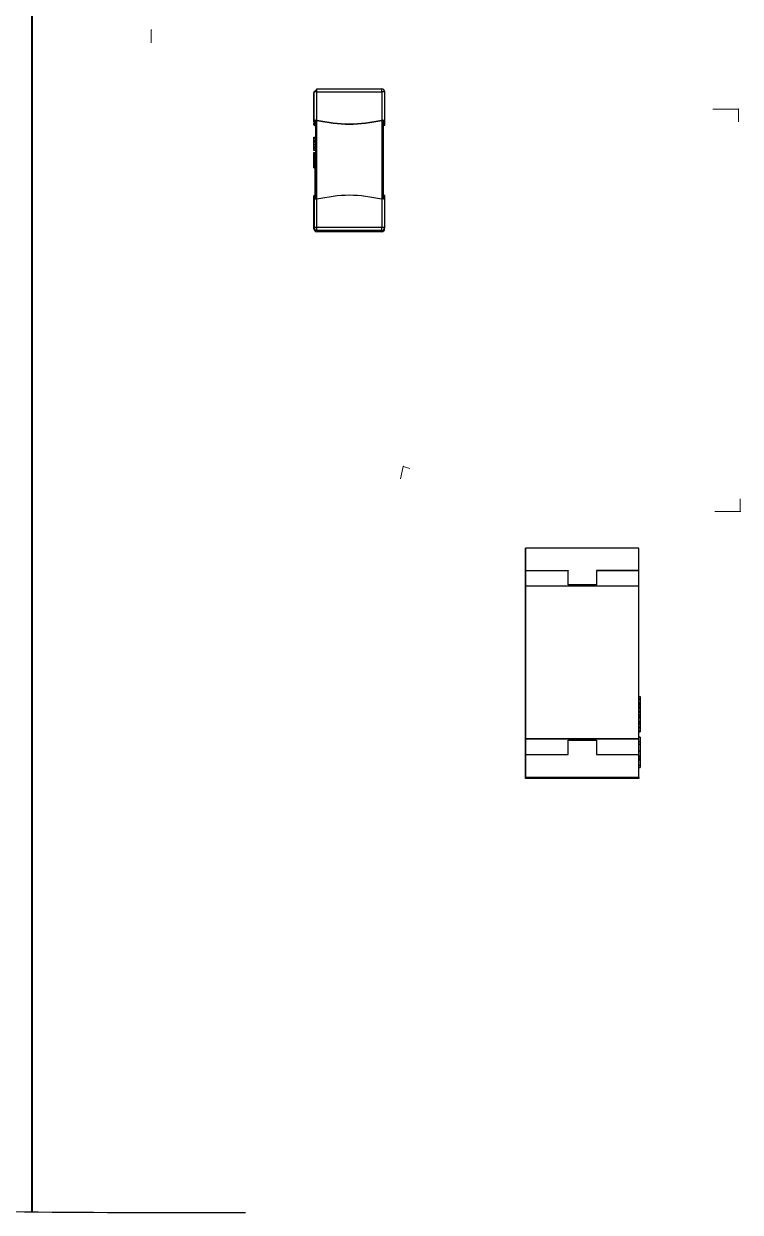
# Model space of a CAD drawing. Header units: millimetres. Extents: x 15 to 1184, y 5 to 836.
# Drawn here: x 843.37 to 848.43, y 618.19 to 626.59 of the extents above; entities that cross this region are included whole.
import ezdxf

# ---------------------------------------------------------------- set-up
doc = ezdxf.new("R2010")
doc.units = ezdxf.units.MM
doc.header["$PDSIZE"] = -1
doc.layers.get('0').update_dxf_attribs({"lineweight": 18})

msp = doc.modelspace()

# ---------------------------------------------------------------- linework, layer by layer
at = {"color": 7, "linetype": 'Continuous', "lineweight": 25}
for p, q in [((843.425, 632.5607), (843.4255, 618.1935)), ((843.4282, 618.1935), (843.4277, 632.5938)), ((843.4246, 620.7529), (843.4242, 631.5506)), ((845.439, 626.1327), (845.899, 626.1327)), ((845.419, 626.1128), (845.4182, 626.1033)), ((845.4182, 626.1033), (845.4183, 626.1049)), ((845.4182, 625.9001), (845.4182, 626.1033)), ((845.4191, 626.1144), (845.4183, 626.1049)), ((845.419, 626.1128), (845.4191, 626.1144)), ((845.419, 625.9096), (845.419, 626.1128)), ((845.439, 625.91), (845.439, 626.1132)), ((845.439, 626.1132), (845.899, 626.1132)), ((845.899, 626.1132), (845.899, 625.91)), ((845.919, 625.9096), (845.919, 626.1128)), ((845.4186, 625.8778), (845.4286, 625.8778)), ((845.4282, 625.8687), (845.4282, 625.8778)), ((845.439, 625.91), (845.429, 625.9124)), ((845.4319, 625.9114), (845.429, 625.9122)), ((845.429, 625.9096), (845.429, 625.3561)), ((845.4319, 625.9114), (845.439, 625.9098)), ((845.439, 625.3563), (845.439, 625.9098)), ((845.899, 625.9098), (845.899, 625.3563)), ((845.909, 625.9122), (845.9061, 625.9114)), ((845.909, 625.9096), (845.909, 625.3561)), ((845.909, 625.8778), (845.9186, 625.8778)), ((845.4184, 625.7909), (845.4284, 625.7909)), ((845.4183, 625.7591), (845.4283, 625.7591)), ((845.4183, 625.7252), (845.4183, 625.7166)), ((845.4184, 625.7844), (845.4284, 625.7844)), ((845.4184, 625.7646), (845.4184, 625.7679)), ((845.4184, 625.7679), (845.4284, 625.7679)), ((845.4184, 625.7676), (845.4184, 625.7599)), ((845.4184, 625.7584), (845.4184, 625.7646)), ((845.4184, 625.7646), (845.4284, 625.7646)), ((845.4184, 625.7584), (845.4284, 625.7584)), ((845.4184, 625.7293), (845.4184, 625.7485)), ((845.4184, 625.7447), (845.4184, 625.7247)), ((845.4184, 625.7446), (845.4184, 625.7447)), ((845.4184, 625.7411), (845.4284, 625.7411)), ((845.4184, 625.7247), (845.4184, 625.7293)), ((845.4184, 625.7242), (845.4184, 625.7251)), ((845.4184, 625.7177), (845.4184, 625.7242)), ((845.4284, 625.7213), (845.4184, 625.7213)), ((845.4184, 625.7202), (845.4184, 625.719)), ((845.4184, 625.7133), (845.4284, 625.7133)), ((845.4284, 625.7679), (845.4284, 625.7646)), ((845.4284, 625.7646), (845.4284, 625.7584)), ((845.4284, 625.7485), (845.4284, 625.7293)), ((845.4284, 625.7447), (845.4284, 625.7446)), ((845.4284, 625.7293), (845.4284, 625.7247)), ((845.4284, 625.7251), (845.4284, 625.7242)), ((845.4284, 625.7242), (845.4284, 625.7177)), ((845.4183, 625.6412), (845.4183, 625.6396)), ((845.4183, 625.6412), (845.4183, 625.6412)), ((845.4183, 625.6398), (845.4183, 625.6412)), ((845.4183, 625.6372), (845.4183, 625.6398)), ((845.4183, 625.6362), (845.4183, 625.6372)), ((845.4183, 625.6345), (845.4184, 625.6282)), ((845.4284, 625.6986), (845.4184, 625.6986)), ((845.4184, 625.68), (845.4184, 625.6826)), ((845.4184, 625.6826), (845.4284, 625.6826)), ((845.4184, 625.6826), (845.4184, 625.6822)), ((845.4184, 625.6822), (845.4184, 625.6714)), ((845.4184, 625.6819), (845.4183, 625.6815)), ((845.4183, 625.6815), (845.4183, 625.6706)), ((845.4184, 625.68), (845.4284, 625.68)), ((845.4184, 625.6796), (845.4184, 625.68)), ((845.4284, 625.6796), (845.4184, 625.6796)), ((845.4184, 625.6715), (845.4184, 625.6796)), ((845.4184, 625.6791), (845.4184, 625.6792)), ((845.4184, 625.6789), (845.4184, 625.6791)), ((845.4184, 625.6706), (845.4184, 625.6789)), ((845.4184, 625.6718), (845.4184, 625.6718)), ((845.4184, 625.6714), (845.4184, 625.6715)), ((845.4184, 625.6715), (845.4284, 625.6715)), ((845.4184, 625.6714), (845.4284, 625.6714)), ((845.4184, 625.6714), (845.4284, 625.6714)), ((845.4184, 625.6714), (845.4184, 625.6714)), ((845.4184, 625.6714), (845.4184, 625.6714)), ((845.4184, 625.6708), (845.4184, 625.668)), ((845.4184, 625.6708), (845.4284, 625.6708)), ((845.4183, 625.6706), (845.4184, 625.6706)), ((845.4184, 625.6706), (845.4184, 625.6706)), ((845.4183, 625.6706), (845.4184, 625.6706)), ((845.4184, 625.6682), (845.4183, 625.6669)), ((845.4184, 625.6681), (845.4184, 625.666)), ((845.4184, 625.6659), (845.4184, 625.6681)), ((845.4184, 625.668), (845.4184, 625.661)), ((845.4184, 625.668), (845.4284, 625.668)), ((845.4184, 625.667), (845.4184, 625.6669)), ((845.4184, 625.662), (845.4184, 625.667)), ((845.4184, 625.6669), (845.4184, 625.6622)), ((845.4183, 625.6669), (845.4183, 625.6635)), ((845.4184, 625.666), (845.4184, 625.6605)), ((845.4184, 625.6607), (845.4184, 625.6659)), ((845.4184, 625.665), (845.4184, 625.6625)), ((845.4183, 625.6629), (845.4184, 625.6648)), ((845.4184, 625.6592), (845.4184, 625.6635)), ((845.4183, 625.6635), (845.4184, 625.6591)), ((845.4184, 625.6601), (845.4183, 625.6629)), ((845.4184, 625.6625), (845.4184, 625.6591)), ((845.4184, 625.661), (845.4184, 625.6554)), ((845.4184, 625.6554), (845.4184, 625.6607)), ((845.4184, 625.6558), (845.4184, 625.6606)), ((845.4184, 625.6606), (845.4284, 625.6606)), ((845.4184, 625.6605), (845.4184, 625.6557)), ((845.4184, 625.6591), (845.4184, 625.6601)), ((845.4184, 625.6591), (845.4184, 625.6591)), ((845.4183, 625.659), (845.4183, 625.6564)), ((845.4184, 625.659), (845.4183, 625.659)), ((845.4183, 625.6564), (845.4184, 625.6566)), ((845.4183, 625.6564), (845.4184, 625.6564)), ((845.4184, 625.6557), (845.4184, 625.6558)), ((845.4184, 625.6558), (845.4284, 625.6558)), ((845.4184, 625.6557), (845.4284, 625.6557)), ((845.4184, 625.6554), (845.4184, 625.6554)), ((845.4284, 625.6554), (845.4184, 625.6554)), ((845.4184, 625.6554), (845.4284, 625.6554)), ((845.4184, 625.6532), (845.4184, 625.6524)), ((845.4184, 625.6516), (845.4184, 625.6532)), ((845.4184, 625.6532), (845.4284, 625.6532)), ((845.4184, 625.6488), (845.4184, 625.6531)), ((845.4184, 625.6531), (845.4183, 625.653)), ((845.4183, 625.653), (845.4183, 625.649)), ((845.4184, 625.6524), (845.4184, 625.6493)), ((845.4184, 625.6413), (845.4184, 625.6517)), ((845.4184, 625.6517), (845.4284, 625.6517)), ((845.4184, 625.6517), (845.4184, 625.6513)), ((845.4184, 625.6476), (845.4184, 625.6516)), ((845.4184, 625.6513), (845.4184, 625.6404)), ((845.4184, 625.6475), (845.4184, 625.65)), ((845.4184, 625.6498), (845.4184, 625.6478)), ((845.4184, 625.6493), (845.4184, 625.6466)), ((845.4184, 625.6491), (845.4184, 625.6412)), ((845.4184, 625.6489), (845.4184, 625.6491)), ((845.4183, 625.649), (845.4183, 625.6448)), ((845.4184, 625.6416), (845.4184, 625.6489)), ((845.4184, 625.6489), (845.4184, 625.6416)), ((845.4184, 625.6487), (845.4184, 625.6489)), ((845.4184, 625.6404), (845.4184, 625.6487)), ((845.4184, 625.6478), (845.4184, 625.6441)), ((845.4184, 625.6442), (845.4184, 625.6476)), ((845.4184, 625.6442), (845.4184, 625.6475)), ((845.4184, 625.6466), (845.4284, 625.6466)), ((845.4183, 625.6448), (845.4184, 625.6433)), ((845.4184, 625.6441), (845.4184, 625.6442)), ((845.4184, 625.6433), (845.4184, 625.6442)), ((845.4184, 625.6422), (845.4183, 625.6362)), ((845.4184, 625.6416), (845.4184, 625.6416)), ((845.4184, 625.6413), (845.4284, 625.6413)), ((845.4184, 625.6412), (845.4184, 625.6413)), ((845.4184, 625.6412), (845.4284, 625.6412)), ((845.4184, 625.6404), (845.4184, 625.6404)), ((845.4184, 625.6404), (845.4284, 625.6404)), ((845.4184, 625.6404), (845.4284, 625.6404)), ((845.4184, 625.6393), (845.4184, 625.6404)), ((845.4184, 625.6353), (845.4184, 625.6393)), ((845.4184, 625.6393), (845.4284, 625.6393)), ((845.4184, 625.637), (845.4184, 625.6365)), ((845.4184, 625.6312), (845.4184, 625.637)), ((845.4184, 625.637), (845.4284, 625.637)), ((845.4184, 625.6365), (845.4184, 625.6309)), ((845.4184, 625.6349), (845.4184, 625.6353)), ((845.4184, 625.6349), (845.4184, 625.6346)), ((845.4284, 625.6349), (845.4184, 625.6349)), ((845.4184, 625.6309), (845.4184, 625.6346)), ((845.4184, 625.6343), (845.4184, 625.6312)), ((845.4184, 625.634), (845.4184, 625.6343)), ((845.4184, 625.631), (845.4184, 625.634)), ((845.4184, 625.6234), (845.4184, 625.6312)), ((845.4184, 625.6312), (845.4184, 625.6253)), ((845.4184, 625.6312), (845.4284, 625.6312)), ((845.4184, 625.625), (845.4184, 625.631)), ((845.4184, 625.6282), (845.4184, 625.6309)), ((845.4184, 625.6309), (845.4184, 625.6309)), ((845.4184, 625.6282), (845.4184, 625.6282)), ((845.4184, 625.6188), (845.4184, 625.6256)), ((845.4184, 625.6256), (845.4184, 625.6256)), ((845.4184, 625.6256), (845.4183, 625.6252)), ((845.4184, 625.6253), (845.4184, 625.623)), ((845.4183, 625.6252), (845.4183, 625.6142)), ((845.4184, 625.623), (845.4184, 625.625)), ((845.4184, 625.6234), (845.4284, 625.6234)), ((845.4184, 625.6229), (845.4184, 625.6188)), ((845.4184, 625.6228), (845.4184, 625.6229)), ((845.4184, 625.6188), (845.4184, 625.6228)), ((845.4184, 625.6227), (845.4184, 625.6188)), ((845.4184, 625.6226), (845.4184, 625.6227)), ((845.4184, 625.6143), (845.4184, 625.6226)), ((845.4184, 625.6202), (845.4284, 625.6202)), ((845.4283, 625.6412), (845.4283, 625.6398)), ((845.4283, 625.6398), (845.4283, 625.6372)), ((845.4283, 625.6372), (845.4284, 625.6362)), ((845.4284, 625.6826), (845.4284, 625.68)), ((845.4284, 625.6819), (845.4284, 625.6714)), ((845.4284, 625.68), (845.4284, 625.6796)), ((845.4284, 625.6796), (845.4284, 625.6715)), ((845.4284, 625.6792), (845.4284, 625.6791)), ((845.4284, 625.6791), (845.4284, 625.6718)), ((845.4284, 625.6791), (845.4284, 625.6789)), ((845.4284, 625.6789), (845.4284, 625.6706)), ((845.4284, 625.6718), (845.4284, 625.6718)), ((845.4284, 625.6715), (845.4284, 625.6714)), ((845.4284, 625.6714), (845.4284, 625.6714)), ((845.4284, 625.6706), (845.4284, 625.6706)), ((845.4284, 625.6681), (845.4284, 625.6659)), ((845.4284, 625.667), (845.4284, 625.662)), ((845.4284, 625.6659), (845.4284, 625.6607)), ((845.4284, 625.6629), (845.4284, 625.6648)), ((845.4284, 625.6635), (845.4284, 625.6592)), ((845.4284, 625.6601), (845.4284, 625.6629)), ((845.4284, 625.6607), (845.4284, 625.6554)), ((845.4284, 625.6606), (845.4284, 625.6558)), ((845.4284, 625.6566), (845.4284, 625.6564)), ((845.4284, 625.6558), (845.4284, 625.6557)), ((845.4284, 625.6554), (845.4284, 625.6554)), ((845.4284, 625.6532), (845.4284, 625.6516)), ((845.4284, 625.6531), (845.4284, 625.6488)), ((845.4284, 625.6517), (845.4284, 625.6413)), ((845.4284, 625.6516), (845.4284, 625.6476)), ((845.4284, 625.65), (845.4284, 625.6475)), ((845.4284, 625.6491), (845.4284, 625.6489)), ((845.4284, 625.6489), (845.4284, 625.6416)), ((845.4284, 625.6489), (845.4284, 625.6487)), ((845.4284, 625.6487), (845.4284, 625.6404)), ((845.4284, 625.6476), (845.4284, 625.6442)), ((845.4284, 625.6475), (845.4284, 625.6442)), ((845.4284, 625.6442), (845.4284, 625.6433)), ((845.4284, 625.6442), (845.4284, 625.6441)), ((845.4284, 625.6422), (845.4284, 625.6393)), ((845.4284, 625.6416), (845.4284, 625.6416)), ((845.4284, 625.6413), (845.4284, 625.6412)), ((845.4284, 625.6404), (845.4284, 625.6404)), ((845.4284, 625.6393), (845.4284, 625.6353)), ((845.4284, 625.637), (845.4284, 625.6312)), ((845.4284, 625.6353), (845.4284, 625.6349)), ((845.4284, 625.6349), (845.4284, 625.6346)), ((845.4284, 625.6346), (845.4284, 625.6309)), ((845.4284, 625.6312), (845.4284, 625.6234)), ((845.4284, 625.625), (845.4284, 625.631)), ((845.4284, 625.6309), (845.4284, 625.6282)), ((845.4284, 625.6256), (845.4284, 625.6151)), ((845.4284, 625.623), (845.4284, 625.625)), ((845.4284, 625.6229), (845.4284, 625.6228)), ((845.4284, 625.6228), (845.4284, 625.6155)), ((845.4284, 625.6227), (845.4284, 625.6226)), ((845.4284, 625.6226), (845.4284, 625.6143)), ((845.4184, 625.6115), (845.4184, 625.6188)), ((845.4184, 625.6188), (845.4284, 625.6188)), ((845.4184, 625.6188), (845.4184, 625.6159)), ((845.4184, 625.6159), (845.4184, 625.6141)), ((845.4184, 625.6151), (845.4184, 625.6159)), ((845.4184, 625.6159), (845.4184, 625.6151)), ((845.4184, 625.6155), (845.4184, 625.6159)), ((845.4184, 625.6159), (845.4184, 625.6155)), ((845.4184, 625.6155), (845.4184, 625.6155)), ((845.4184, 625.6151), (845.4184, 625.6151)), ((845.4183, 625.6142), (845.4184, 625.6143)), ((845.4184, 625.6141), (845.4184, 625.6056)), ((845.4184, 625.6105), (845.4184, 625.6133)), ((845.4184, 625.6133), (845.4184, 625.6065)), ((845.4184, 625.6087), (845.4184, 625.6115)), ((845.4284, 625.6115), (845.4184, 625.6115)), ((845.4184, 625.6108), (845.4183, 625.6104)), ((845.4184, 625.6102), (845.4184, 625.6105)), ((845.4183, 625.6104), (845.4183, 625.6048)), ((845.4184, 625.6097), (845.4184, 625.6102)), ((845.4184, 625.6065), (845.4184, 625.6097)), ((845.4184, 625.6006), (845.4184, 625.6087)), ((845.4184, 625.6087), (845.4284, 625.6087)), ((845.4184, 625.6078), (845.4184, 625.6081)), ((845.4184, 625.6049), (845.4184, 625.6078)), ((845.4184, 625.6056), (845.4184, 625.6035)), ((845.4184, 625.6051), (845.4184, 625.5992)), ((845.4184, 625.5973), (845.4184, 625.605)), ((845.4184, 625.5989), (845.4184, 625.6049)), ((845.4184, 625.6035), (845.4184, 625.6006)), ((845.4184, 625.6006), (845.4284, 625.6006)), ((845.4184, 625.5992), (845.4184, 625.5968)), ((845.4184, 625.5968), (845.4184, 625.5989)), ((845.4184, 625.5973), (845.4284, 625.5973)), ((845.4184, 625.5941), (845.4284, 625.5941)), ((845.4184, 625.5854), (845.4183, 625.5927)), ((845.4183, 625.5927), (845.4284, 625.5927)), ((845.4183, 625.5927), (845.4183, 625.5898)), ((845.4183, 625.5898), (845.4184, 625.588)), ((845.4184, 625.588), (845.4184, 625.5795)), ((845.4184, 625.5843), (845.4184, 625.5872)), ((845.4184, 625.5872), (845.4184, 625.5804)), ((845.4184, 625.5826), (845.4184, 625.5854)), ((845.4284, 625.5854), (845.4184, 625.5854)), ((845.4184, 625.584), (845.4184, 625.5843)), ((845.4184, 625.5836), (845.4184, 625.584)), ((845.4184, 625.5804), (845.4184, 625.5836)), ((845.4184, 625.5744), (845.4184, 625.5826)), ((845.4184, 625.5826), (845.4284, 625.5826)), ((845.4184, 625.5795), (845.4184, 625.5773)), ((845.4184, 625.5773), (845.4184, 625.5744)), ((845.4184, 625.5744), (845.4284, 625.5744)), ((845.4282, 625.3784), (845.4282, 625.5705)), ((845.4284, 625.6188), (845.4284, 625.6115)), ((845.4284, 625.6155), (845.4284, 625.6155)), ((845.4284, 625.6151), (845.4284, 625.6151)), ((845.4284, 625.6143), (845.4284, 625.6142)), ((845.4284, 625.6115), (845.4284, 625.6087)), ((845.4284, 625.6108), (845.4284, 625.605)), ((845.4284, 625.6087), (845.4284, 625.6006)), ((845.4284, 625.605), (845.4284, 625.5973)), ((845.4284, 625.5989), (845.4284, 625.6049)), ((845.4284, 625.5968), (845.4284, 625.5989)), ((845.4284, 625.5927), (845.4284, 625.5854)), ((845.4284, 625.5854), (845.4284, 625.5826)), ((845.4284, 625.5826), (845.4284, 625.5744)), ((845.4287, 625.3784), (845.4187, 625.3784)), ((845.9187, 625.3784), (845.909, 625.3784)), ((845.4182, 625.1435), (845.4182, 625.3466)), ((845.419, 625.3561), (845.419, 625.153)), ((845.429, 625.354), (845.439, 625.3565)), ((845.4391, 625.1534), (845.439, 625.3565)), ((845.899, 625.3565), (845.8991, 625.1534)), ((845.919, 625.153), (845.919, 625.3561)), ((845.419, 625.153), (845.4182, 625.1435)), ((845.439, 625.133), (845.4382, 625.1235)), ((845.8982, 625.1235), (845.4382, 625.1235)), ((845.899, 625.133), (845.439, 625.133)), ((845.8991, 625.1534), (845.4391, 625.1534)), ((845.8982, 625.1235), (845.899, 625.133)), ((845.9182, 625.1418), (845.919, 625.1513)), ((846.9143, 622.8775), (846.9151, 622.8868)), ((846.9143, 622.6176), (846.9143, 622.8775)), ((846.9151, 622.8868), (846.9151, 622.7268)), ((847.7151, 622.8868), (846.9151, 622.8868)), ((847.7151, 622.7268), (847.7151, 622.8868)), ((846.9151, 622.7268), (846.9151, 622.7266)), ((846.9151, 622.7268), (847.2151, 622.7268)), ((846.9151, 622.7266), (846.9151, 622.6167)), ((847.2151, 622.7266), (846.9151, 622.7266)), ((847.2151, 622.6269), (847.2151, 622.7268)), ((847.2151, 622.7268), (847.2151, 622.7266)), ((847.2151, 622.6267), (847.2151, 622.7266)), ((847.7151, 622.7268), (847.4151, 622.7268)), ((847.4151, 622.7268), (847.4151, 622.6269)), ((847.7151, 622.7266), (847.4151, 622.7266)), ((847.7151, 622.7266), (847.7151, 622.7268)), ((847.7151, 622.6169), (847.7151, 622.7266)), ((846.9144, 621.518), (846.9143, 622.6178)), ((846.9143, 622.6178), (846.9143, 622.6176)), ((846.9151, 622.6167), (846.9151, 622.6169)), ((846.9151, 622.6169), (846.9151, 621.5371)), ((847.7151, 622.6169), (846.9151, 622.6169)), ((847.4151, 622.6269), (847.2151, 622.6269)), ((847.2151, 622.6269), (847.2151, 622.6267)), ((847.4151, 622.6267), (847.2151, 622.6267)), ((847.4151, 622.6269), (847.4151, 622.6267)), ((847.7151, 621.5371), (847.7151, 622.6169)), ((847.7151, 621.8369), (847.7248, 621.8369)), ((847.7249, 621.8198), (847.7151, 621.8198)), ((847.7151, 621.8132), (847.7249, 621.8132)), ((847.7151, 621.7942), (847.7248, 621.7942)), ((847.7248, 621.792), (847.7151, 621.792)), ((847.7151, 621.7852), (847.7249, 621.7852)), ((847.7151, 621.779), (847.7249, 621.779)), ((847.725, 621.7619), (847.7151, 621.7619)), ((847.7151, 621.7554), (847.725, 621.7554)), ((847.7248, 621.8369), (847.7249, 621.8198)), ((847.7249, 621.8132), (847.7248, 621.7942)), ((847.7249, 621.8198), (847.7249, 621.8132)), ((847.7249, 621.7852), (847.7249, 621.779)), ((847.7249, 621.779), (847.725, 621.7619)), ((847.725, 621.7554), (847.7249, 621.7363)), ((847.725, 621.7619), (847.725, 621.7554)), ((847.7248, 621.6958), (847.7148, 621.6958)), ((847.7151, 621.7363), (847.7249, 621.7363)), ((847.725, 621.7342), (847.7151, 621.7342)), ((847.7151, 621.7274), (847.725, 621.7274)), ((847.7151, 621.7096), (847.725, 621.7096)), ((847.7151, 621.696), (847.725, 621.696)), ((847.7151, 621.695), (847.7249, 621.695)), ((847.7151, 621.6868), (847.7248, 621.6868)), ((847.7249, 621.6862), (847.7151, 621.6862)), ((847.7151, 621.686), (847.725, 621.686)), ((847.7248, 621.6968), (847.7248, 621.696)), ((847.7248, 621.6958), (847.7248, 621.6952)), ((847.7248, 621.6952), (847.7248, 621.6868)), ((847.7248, 621.6868), (847.7248, 621.6862)), ((847.7248, 621.6839), (847.7248, 621.6805)), ((847.7249, 621.7363), (847.7249, 621.7342)), ((847.725, 621.696), (847.7249, 621.695)), ((847.7249, 621.6862), (847.7249, 621.686)), ((847.725, 621.7096), (847.725, 621.696)), ((847.725, 621.686), (847.725, 621.6615)), ((847.715, 621.652), (847.725, 621.652)), ((847.715, 621.6408), (847.725, 621.6408)), ((847.715, 621.6233), (847.725, 621.6233)), ((847.715, 621.616), (847.725, 621.616)), ((847.7151, 621.6615), (847.725, 621.6615)), ((847.7151, 621.6606), (847.7249, 621.6606)), ((847.7151, 621.658), (847.7248, 621.658)), ((847.7151, 621.6541), (847.7248, 621.6541)), ((847.7151, 621.6541), (847.7248, 621.6541)), ((847.7248, 621.6537), (847.7151, 621.6537)), ((847.7151, 621.6535), (847.7248, 621.6535)), ((847.7249, 621.6137), (847.7151, 621.6137)), ((847.7151, 621.5957), (847.725, 621.5957)), ((847.7151, 621.5896), (847.725, 621.5896)), ((847.7151, 621.5886), (847.7249, 621.5886)), ((847.7151, 621.588), (847.7249, 621.588)), ((847.7151, 621.587), (847.7248, 621.587)), ((847.7248, 621.6537), (847.7248, 621.6535)), ((847.7248, 621.6398), (847.7248, 621.6371)), ((847.7248, 621.6396), (847.7248, 621.6395)), ((847.7248, 621.6371), (847.7248, 621.6306)), ((847.7248, 621.6306), (847.7248, 621.6261)), ((847.7248, 621.6261), (847.7248, 621.6245)), ((847.7249, 621.588), (847.7248, 621.587)), ((847.725, 621.6615), (847.7249, 621.6606)), ((847.7249, 621.6137), (847.7249, 621.5957)), ((847.725, 621.5896), (847.7249, 621.5886)), ((847.7249, 621.5886), (847.7249, 621.588)), ((847.725, 621.652), (847.725, 621.6408)), ((847.725, 621.5957), (847.725, 621.5896)), ((846.9144, 621.5178), (846.9144, 621.518)), ((846.9144, 621.2579), (846.9144, 621.5178)), ((846.9151, 621.5371), (846.9151, 621.5369)), ((846.9151, 621.5371), (847.7151, 621.5371)), ((846.9151, 621.5369), (846.9151, 621.4269)), ((847.7151, 621.5369), (846.9151, 621.5369)), ((847.2151, 621.4271), (847.2151, 621.5271)), ((847.2151, 621.5271), (847.4151, 621.5271)), ((847.2151, 621.5271), (847.2151, 621.5269)), ((847.2151, 621.4271), (847.2151, 621.5269)), ((847.4151, 621.5271), (847.4151, 621.4271)), ((847.7249, 621.5491), (847.7151, 621.5491)), ((847.7151, 621.5369), (847.7151, 621.5371)), ((847.7151, 621.4271), (847.7151, 621.5369)), ((847.725, 621.5167), (847.7151, 621.5167)), ((846.9151, 621.4269), (846.9151, 621.4271)), ((846.9151, 621.4271), (846.9151, 621.2672)), ((846.9151, 621.4271), (847.2151, 621.4271)), ((847.4151, 621.4271), (847.7151, 621.4271)), ((847.7151, 621.499), (847.725, 621.499)), ((847.7151, 621.4535), (847.725, 621.4535)), ((847.7151, 621.2672), (847.7151, 621.4271)), ((847.7151, 621.4127), (847.725, 621.4127)), ((847.7151, 621.3976), (847.725, 621.3976)), ((847.7151, 621.3898), (847.725, 621.3898)), ((847.7151, 621.3507), (847.725, 621.3507)), ((847.7151, 621.3341), (847.7249, 621.3341)), ((847.7151, 621.3341), (847.7249, 621.3341)), ((846.9151, 621.2672), (846.9144, 621.2579)), ((847.7144, 621.2579), (846.9144, 621.2579)), ((846.9151, 621.2672), (847.7151, 621.2672)), ((847.7151, 621.2672), (847.7144, 621.2579)), ((843.4254, 620.7632), (843.4246, 620.7529)), ((843.4247, 618.1935), (843.4246, 620.7529)), ((843.4254, 620.7632), (843.4255, 618.1935))]:
    msp.add_line(p, q, dxfattribs=at)
at = {"color": 7, "linetype": 'Continuous'}
for p, q in [((844.2678, 626.5489), (844.2675, 626.5451)), ((844.2678, 626.5489), (844.2678, 626.4589)), ((848.4193, 625.9899), (848.2393, 625.9899)), ((848.4193, 625.9899), (848.4193, 625.8999)), ((846.0496, 623.4634), (846.0293, 623.3757)), ((846.0496, 623.4634), (846.0958, 623.4491)), ((848.4321, 623.1453), (848.4321, 623.2353)), ((848.4321, 623.1453), (848.2521, 623.1453))]:
    msp.add_line(p, q, dxfattribs=at)
at = {"color": 7, "linetype": 'Continuous', "lineweight": 25}
for points in [[(845.4182, 625.9001), (845.4183, 625.8896), (845.4184, 625.8824), (845.4185, 625.8785), (845.4186, 625.8781), (845.4187, 625.8809), (845.4188, 625.8872), (845.4189, 625.8967), (845.419, 625.9096)], [(845.4182, 625.3466), (845.4183, 625.3595), (845.4184, 625.369), (845.4185, 625.3753), (845.4186, 625.3782), (845.4187, 625.3777), (845.4188, 625.3738), (845.4189, 625.3666), (845.419, 625.3561)]]:
    msp.add_lwpolyline(points, dxfattribs=at)
for centre, radius, start, end in [((842.6971, 626.1181), 2.742, 359.89611, 0.30531), ((845.899, 626.1127), 0.02, 0.0081, 90.0081), ((843.1571, 626.1181), 2.742, 359.89611, 0.30531), ((845.4382, 626.1033), 0.02, 89.99589, 179.99589), ((845.434, 625.8692), 0.244, 88.82785, 93.5338), ((845.904, 625.8722), 0.241, 86.44084, 91.18953), ((844.5273, 625.9057), 0.9017, 358.23005, 0.24876), ((845.1848, 625.9035), 0.7342, 357.99968, 0.47913), ((844.9385, 625.3594), 0.4906, 359.60991, 2.21128), ((845.4285, 625.3594), 0.4906, 359.60991, 2.21128), ((845.4382, 625.1435), 0.02, 180.0081, 270.0081), ((845.4341, 624.9094), 0.244, 88.82785, 93.5338), ((845.439, 625.153), 0.02, 180.0084, 270.00572), ((842.2461, 625.1483), 3.1929, 359.72417, 0.09039), ((845.8982, 625.1435), 0.02, 269.99391, 355.326), ((842.7061, 625.1483), 3.1929, 359.72417, 0.09039), ((845.899, 625.153), 0.02, 269.99589, 359.99589), ((845.9041, 624.9124), 0.241, 86.44084, 91.18953), ((844.7157, 763.6929), 145.5054, 268.855397, 270.086586)]:
    msp.add_arc(centre, radius, start, end, dxfattribs=at)
for points, knots in [([(845.4247, 625.9133), (845.4233, 625.9128), (845.4204, 625.9119), (845.4191, 625.9105), (845.419, 625.9098), (845.419, 625.9096)], [0, 0, 0, 0, 0.003152057, 0.006309882, 0.007166623, 0.007166623, 0.007166623, 0.007166623]), ([(845.429, 625.9096), (845.4291, 625.9099), (845.4293, 625.9105), (845.4307, 625.9111), (845.4317, 625.9114), (845.4319, 625.9114)], [0, 0, 0, 0, 0.001595717, 0.003192055, 0.003619998, 0.003619998, 0.003619998, 0.003619998]), ([(845.9061, 625.9114), (845.9068, 625.9112), (845.9082, 625.9107), (845.9089, 625.9101), (845.909, 625.9097), (845.909, 625.9096)], [0, 0, 0, 0, 0.001575051, 0.003149064, 0.003624435, 0.003624435, 0.003624435, 0.003624435]), ([(845.919, 625.9096), (845.9188, 625.9102), (845.9183, 625.9114), (845.9156, 625.9126), (845.9137, 625.9132), (845.9133, 625.9133)], [0, 0, 0, 0, 0.003166464, 0.006334004, 0.007089316, 0.007089316, 0.007089316, 0.007089316]), ([(845.4184, 625.7844), (845.4184, 625.7863), (845.4184, 625.79), (845.4184, 625.7906), (845.4184, 625.7909)], [0, 0, 0, 0, 0.003222161, 0.006457322, 0.006457322, 0.006457322, 0.006457322]), ([(845.4284, 625.7909), (845.4284, 625.7906), (845.4284, 625.79), (845.4284, 625.7863), (845.4284, 625.7844)], [0, 0, 0, 0, 0.003235161, 0.006457322, 0.006457322, 0.006457322, 0.006457322]), ([(845.4184, 625.7845), (845.4184, 625.7827), (845.4183, 625.7793), (845.4183, 625.7749), (845.4183, 625.7727)], [0, 0, 0, 0, 0.0058505, 0.01170649, 0.01170649, 0.01170649, 0.01170649]), ([(845.4183, 625.7727), (845.4183, 625.7721), (845.4183, 625.7708), (845.4183, 625.7675), (845.4183, 625.7634), (845.4183, 625.7604), (845.4183, 625.7588)], [0, 0, 0, 0, 0.00362585, 0.00693274, 0.01025882, 0.01393698, 0.01393698, 0.01393698, 0.01393698]), ([(845.4184, 625.7594), (845.4184, 625.7601), (845.4184, 625.7616), (845.4184, 625.7634), (845.4184, 625.7645), (845.4184, 625.7649), (845.4183, 625.7649), (845.4183, 625.7648), (845.4183, 625.7643), (845.4183, 625.7637), (845.4183, 625.7629), (845.4183, 625.7614), (845.4183, 625.7601), (845.4183, 625.7591)], [0, 0, 0, 0, 0.00147285, 0.00276811, 0.00406483, 0.00554153, 0.00627994, 0.00694437, 0.00756769, 0.00818931, 0.00884896, 0.00958019, 0.01134579, 0.01134579, 0.01134579, 0.01134579]), ([(845.4183, 625.7588), (845.4183, 625.7568), (845.4183, 625.7538), (845.4183, 625.7504), (845.4183, 625.7484), (845.4183, 625.7468), (845.4183, 625.7452), (845.4183, 625.7449), (845.4184, 625.7446)], [0, 0, 0, 0, 0.00380942, 0.00548192, 0.00707915, 0.00867638, 0.01034888, 0.01415831, 0.01415831, 0.01415831, 0.01415831]), ([(845.4184, 625.7295), (845.4184, 625.7293), (845.4183, 625.7291), (845.4183, 625.7282), (845.4183, 625.7268), (845.4183, 625.7257), (845.4183, 625.7252)], [0, 0, 0, 0, 0.001130887, 0.002145101, 0.003157916, 0.004285034, 0.004285034, 0.004285034, 0.004285034]), ([(845.4183, 625.7166), (845.4183, 625.7142), (845.4183, 625.7092), (845.4184, 625.7055), (845.4184, 625.7036)], [0, 0, 0, 0, 0.00647783, 0.01302229, 0.01302229, 0.01302229, 0.01302229]), ([(845.4184, 625.7679), (845.4184, 625.771), (845.4184, 625.7772), (845.4184, 625.782), (845.4184, 625.7844)], [0, 0, 0, 0, 0.00821344, 0.01648201, 0.01648201, 0.01648201, 0.01648201]), ([(845.4184, 625.7817), (845.4184, 625.7815), (845.4184, 625.7812), (845.4184, 625.7796), (845.4184, 625.778), (845.4184, 625.776), (845.4184, 625.7726), (845.4184, 625.7696), (845.4184, 625.7676)], [0, 0, 0, 0, 0.00380942, 0.00548192, 0.00707915, 0.00867638, 0.01034888, 0.01415831, 0.01415831, 0.01415831, 0.01415831]), ([(845.4184, 625.7728), (845.4184, 625.7741), (845.4184, 625.7766), (845.4184, 625.7794), (845.4184, 625.7812), (845.4184, 625.7816), (845.4184, 625.7817)], [0, 0, 0, 0, 0.002350267, 0.004510016, 0.006650898, 0.008948794, 0.008948794, 0.008948794, 0.008948794]), ([(845.4184, 625.7594), (845.4184, 625.7609), (845.4184, 625.7638), (845.4184, 625.7678), (845.4184, 625.7709), (845.4184, 625.7721), (845.4184, 625.7728)], [0, 0, 0, 0, 0.0034756, 0.00666558, 0.00987191, 0.01339235, 0.01339235, 0.01339235, 0.01339235]), ([(845.4184, 625.7599), (845.4184, 625.759), (845.4184, 625.7573), (845.4184, 625.7529), (845.4184, 625.7472), (845.4184, 625.743), (845.4184, 625.7408)], [0, 0, 0, 0, 0.00498665, 0.00953413, 0.01408623, 0.01908551, 0.01908551, 0.01908551, 0.01908551]), ([(845.4184, 625.7485), (845.4184, 625.75), (845.4184, 625.7532), (845.4184, 625.7573), (845.4184, 625.7594)], [0, 0, 0, 0, 0.00544287, 0.0109441, 0.0109441, 0.0109441, 0.0109441]), ([(845.4184, 625.7411), (845.4184, 625.7442), (845.4184, 625.7504), (845.4184, 625.7557), (845.4184, 625.7584)], [0, 0, 0, 0, 0.00855936, 0.01723172, 0.01723172, 0.01723172, 0.01723172]), ([(845.4184, 625.7213), (845.4184, 625.7243), (845.4184, 625.7303), (845.4184, 625.7376), (845.4184, 625.7411)], [0, 0, 0, 0, 0.01001439, 0.01981648, 0.01981648, 0.01981648, 0.01981648]), ([(845.4184, 625.7408), (845.4184, 625.7382), (845.4184, 625.7332), (845.4184, 625.7267), (845.4184, 625.7221), (845.4184, 625.7208), (845.4184, 625.7202)], [0, 0, 0, 0, 0.00549368, 0.01030569, 0.01511807, 0.02061274, 0.02061274, 0.02061274, 0.02061274]), ([(845.4184, 625.7251), (845.4184, 625.7257), (845.4184, 625.7268), (845.4184, 625.7282), (845.4184, 625.7291), (845.4184, 625.7293), (845.4184, 625.7295)], [0, 0, 0, 0, 0.001162986, 0.002194533, 0.00322608, 0.004389066, 0.004389066, 0.004389066, 0.004389066]), ([(845.4184, 625.7133), (845.4184, 625.7143), (845.4184, 625.7163), (845.4184, 625.7196), (845.4184, 625.7213)], [0, 0, 0, 0, 0.003944981, 0.008042548, 0.008042548, 0.008042548, 0.008042548]), ([(845.4184, 625.719), (845.4184, 625.7174), (845.4184, 625.7151), (845.4184, 625.7124), (845.4184, 625.7108), (845.4184, 625.7094), (845.4184, 625.7081), (845.4184, 625.7077), (845.4184, 625.7075)], [0, 0, 0, 0, 0.00310058, 0.00445878, 0.0057546, 0.00705043, 0.00840863, 0.01150921, 0.01150921, 0.01150921, 0.01150921]), ([(845.4184, 625.7075), (845.4184, 625.7077), (845.4184, 625.7079), (845.4184, 625.71), (845.4184, 625.7134), (845.4184, 625.7162), (845.4184, 625.7177)], [0, 0, 0, 0, 0.00273943, 0.00510262, 0.00745769, 0.01017607, 0.01017607, 0.01017607, 0.01017607]), ([(845.4184, 625.6986), (845.4184, 625.6989), (845.4184, 625.6995), (845.4184, 625.7026), (845.4184, 625.7072), (845.4184, 625.7112), (845.4184, 625.7133)], [0, 0, 0, 0, 0.00381717, 0.00730627, 0.01081858, 0.01469905, 0.01469905, 0.01469905, 0.01469905]), ([(845.4283, 625.7591), (845.4283, 625.7599), (845.4283, 625.7614), (845.4283, 625.7632), (845.4284, 625.7645), (845.4284, 625.7647), (845.4284, 625.7649)], [0, 0, 0, 0, 0.001536808, 0.002875497, 0.004215184, 0.0057546, 0.0057546, 0.0057546, 0.0057546]), ([(845.4284, 625.7844), (845.4284, 625.782), (845.4284, 625.7772), (845.4284, 625.771), (845.4284, 625.7679)], [0, 0, 0, 0, 0.00826856, 0.01648201, 0.01648201, 0.01648201, 0.01648201]), ([(845.4284, 625.7817), (845.4284, 625.7816), (845.4284, 625.7812), (845.4284, 625.7794), (845.4284, 625.7766), (845.4284, 625.7741), (845.4284, 625.7728)], [0, 0, 0, 0, 0.002297897, 0.004438779, 0.006598528, 0.008948794, 0.008948794, 0.008948794, 0.008948794]), ([(845.4284, 625.7728), (845.4284, 625.7721), (845.4284, 625.7709), (845.4284, 625.7678), (845.4284, 625.7638), (845.4284, 625.7609), (845.4284, 625.7594)], [0, 0, 0, 0, 0.00352044, 0.00672677, 0.00991675, 0.01339235, 0.01339235, 0.01339235, 0.01339235]), ([(845.4284, 625.7594), (845.4284, 625.7573), (845.4284, 625.7532), (845.4284, 625.75), (845.4284, 625.7485)], [0, 0, 0, 0, 0.00550124, 0.0109441, 0.0109441, 0.0109441, 0.0109441]), ([(845.4284, 625.7584), (845.4284, 625.7557), (845.4284, 625.7504), (845.4284, 625.7442), (845.4284, 625.7411)], [0, 0, 0, 0, 0.00867236, 0.01723172, 0.01723172, 0.01723172, 0.01723172]), ([(845.4284, 625.7411), (845.4284, 625.7376), (845.4284, 625.7303), (845.4284, 625.7243), (845.4284, 625.7213)], [0, 0, 0, 0, 0.0098021, 0.01981648, 0.01981648, 0.01981648, 0.01981648]), ([(845.4284, 625.7295), (845.4284, 625.7293), (845.4284, 625.7291), (845.4284, 625.7282), (845.4284, 625.7268), (845.4284, 625.7257), (845.4284, 625.7251)], [0, 0, 0, 0, 0.001162986, 0.002194533, 0.003226079, 0.004389066, 0.004389066, 0.004389066, 0.004389066]), ([(845.4284, 625.7213), (845.4284, 625.7196), (845.4284, 625.7163), (845.4284, 625.7143), (845.4284, 625.7133)], [0, 0, 0, 0, 0.004097568, 0.008042548, 0.008042548, 0.008042548, 0.008042548]), ([(845.4284, 625.7177), (845.4284, 625.7162), (845.4284, 625.7134), (845.4284, 625.71), (845.4284, 625.7079), (845.4284, 625.7077), (845.4284, 625.7075)], [0, 0, 0, 0, 0.00271838, 0.00507346, 0.00743665, 0.01017607, 0.01017607, 0.01017607, 0.01017607]), ([(845.4284, 625.7133), (845.4284, 625.7112), (845.4284, 625.7072), (845.4284, 625.7026), (845.4284, 625.6995), (845.4284, 625.6989), (845.4284, 625.6986)], [0, 0, 0, 0, 0.00388048, 0.00739278, 0.01088188, 0.01469905, 0.01469905, 0.01469905, 0.01469905]), ([(845.4183, 625.6396), (845.4183, 625.639), (845.4183, 625.6379), (845.4183, 625.6365), (845.4183, 625.6353), (845.4183, 625.6348), (845.4183, 625.6345)], [0, 0, 0, 0, 0.001136531, 0.002299963, 0.003591383, 0.005086136, 0.005086136, 0.005086136, 0.005086136]), ([(845.4184, 625.668), (845.4184, 625.6688), (845.4184, 625.6705), (845.4184, 625.6707), (845.4184, 625.6708)], [0, 0, 0, 0, 0.001332782, 0.002773588, 0.002773588, 0.002773588, 0.002773588]), ([(845.4184, 625.6635), (845.4184, 625.6641), (845.4184, 625.6654), (845.4184, 625.6669), (845.4184, 625.6679), (845.4184, 625.6681), (845.4184, 625.6682)], [0, 0, 0, 0, 0.001321531, 0.002461547, 0.003546395, 0.004720373, 0.004720373, 0.004720373, 0.004720373]), ([(845.4184, 625.6606), (845.4184, 625.662), (845.4184, 625.6648), (845.4184, 625.667), (845.4184, 625.668)], [0, 0, 0, 0, 0.003774174, 0.007407243, 0.007407243, 0.007407243, 0.007407243]), ([(845.4184, 625.6656), (845.4184, 625.6656), (845.4184, 625.6655), (845.4184, 625.6652), (845.4184, 625.6651), (845.4184, 625.665)], [0, 0, 0, 0, 0.000380938, 0.0005229052, 0.0006377104, 0.0006377104, 0.0006377104, 0.0006377104]), ([(845.4184, 625.6648), (845.4184, 625.6649), (845.4184, 625.6651), (845.4184, 625.6654), (845.4184, 625.6655), (845.4184, 625.6656)], [0, 0, 0, 0, 0.0001430125, 0.0003163455, 0.0007730694, 0.0007730694, 0.0007730694, 0.0007730694]), ([(845.4184, 625.6622), (845.4184, 625.6618), (845.4184, 625.661), (845.4184, 625.66), (845.4184, 625.6594), (845.4184, 625.6593), (845.4184, 625.6592)], [0, 0, 0, 0, 0.000750125, 0.001434813, 0.002159602, 0.003015321, 0.003015321, 0.003015321, 0.003015321]), ([(845.4184, 625.6566), (845.4184, 625.6568), (845.4184, 625.6569), (845.4184, 625.6576), (845.4184, 625.6582), (845.4184, 625.6589), (845.4184, 625.6602), (845.4184, 625.6613), (845.4184, 625.662)], [0, 0, 0, 0, 0.001473251, 0.002116578, 0.002726043, 0.003329162, 0.003954287, 0.005363459, 0.005363459, 0.005363459, 0.005363459]), ([(845.4184, 625.6506), (845.4184, 625.6506), (845.4184, 625.6506), (845.4184, 625.6504), (845.4184, 625.6502), (845.4184, 625.65), (845.4184, 625.6498)], [0, 0, 0, 0, 0.0001872024, 0.0003657918, 0.0005479686, 0.0007452687, 0.0007452687, 0.0007452687, 0.0007452687]), ([(845.4184, 625.65), (845.4184, 625.6501), (845.4184, 625.6503), (845.4184, 625.6505), (845.4184, 625.6506), (845.4184, 625.6506)], [0, 0, 0, 0, 0.0001402514, 0.0002797423, 0.0005840675, 0.0005840675, 0.0005840675, 0.0005840675]), ([(845.4184, 625.6459), (845.4184, 625.646), (845.4184, 625.6462), (845.4184, 625.6469), (845.4184, 625.6478), (845.4184, 625.6485), (845.4184, 625.6488)], [0, 0, 0, 0, 0.000674441, 0.001340725, 0.002082288, 0.002961388, 0.002961388, 0.002961388, 0.002961388]), ([(845.4184, 625.6466), (845.4184, 625.6465), (845.4184, 625.6463), (845.4184, 625.646), (845.4184, 625.6459), (845.4184, 625.6459), (845.4184, 625.6459)], [0, 0, 0, 0, 0.0001761229, 0.0003418495, 0.0005075757, 0.0006836972, 0.0006836972, 0.0006836972, 0.0006836972]), ([(845.4184, 625.6309), (845.4184, 625.6295), (845.4184, 625.6266), (845.4184, 625.6242), (845.4184, 625.6231)], [0, 0, 0, 0, 0.00405825, 0.007836458, 0.007836458, 0.007836458, 0.007836458]), ([(845.4184, 625.6202), (845.4184, 625.6204), (845.4184, 625.6208), (845.4184, 625.6225), (845.4184, 625.6234)], [0, 0, 0, 0, 0.001648548, 0.003215652, 0.003215652, 0.003215652, 0.003215652]), ([(845.4184, 625.6231), (845.4184, 625.6223), (845.4184, 625.6206), (845.4184, 625.6203), (845.4184, 625.6202)], [0, 0, 0, 0, 0.00141155, 0.002910178, 0.002910178, 0.002910178, 0.002910178]), ([(845.4284, 625.6708), (845.4284, 625.6707), (845.4284, 625.6705), (845.4284, 625.6688), (845.4284, 625.668)], [0, 0, 0, 0, 0.001440806, 0.002773588, 0.002773588, 0.002773588, 0.002773588]), ([(845.4284, 625.6682), (845.4284, 625.6681), (845.4284, 625.6679), (845.4284, 625.6669), (845.4284, 625.6654), (845.4284, 625.6641), (845.4284, 625.6635)], [0, 0, 0, 0, 0.001173978, 0.002258826, 0.003398842, 0.004720373, 0.004720373, 0.004720373, 0.004720373]), ([(845.4284, 625.668), (845.4284, 625.667), (845.4284, 625.6648), (845.4284, 625.662), (845.4284, 625.6606)], [0, 0, 0, 0, 0.003633069, 0.007407243, 0.007407243, 0.007407243, 0.007407243]), ([(845.4284, 625.662), (845.4284, 625.6613), (845.4284, 625.6602), (845.4284, 625.6589), (845.4284, 625.6582), (845.4284, 625.6576), (845.4284, 625.6569), (845.4284, 625.6568), (845.4284, 625.6566)], [0, 0, 0, 0, 0.001409171, 0.002034297, 0.002637415, 0.00324688, 0.003890208, 0.005363459, 0.005363459, 0.005363459, 0.005363459]), ([(845.4284, 625.6506), (845.4284, 625.6506), (845.4284, 625.6505), (845.4284, 625.6503), (845.4284, 625.6501), (845.4284, 625.65)], [0, 0, 0, 0, 0.0003043252, 0.0004438161, 0.0005840675, 0.0005840675, 0.0005840675, 0.0005840675]), ([(845.4284, 625.6488), (845.4284, 625.6485), (845.4284, 625.6478), (845.4284, 625.6469), (845.4284, 625.6462), (845.4284, 625.646), (845.4284, 625.6459)], [0, 0, 0, 0, 0.0008791, 0.001620663, 0.002286946, 0.002961388, 0.002961388, 0.002961388, 0.002961388]), ([(845.4284, 625.6459), (845.4284, 625.6459), (845.4284, 625.6459), (845.4284, 625.646), (845.4284, 625.6463), (845.4284, 625.6465), (845.4284, 625.6466)], [0, 0, 0, 0, 0.0001761216, 0.0003418477, 0.0005075744, 0.0006836972, 0.0006836972, 0.0006836972, 0.0006836972]), ([(845.4284, 625.6234), (845.4284, 625.6225), (845.4284, 625.6208), (845.4284, 625.6204), (845.4284, 625.6202)], [0, 0, 0, 0, 0.001567103, 0.003215652, 0.003215652, 0.003215652, 0.003215652]), ([(845.4183, 625.6048), (845.4183, 625.6033), (845.4183, 625.6005), (845.4184, 625.5981), (845.4184, 625.597)], [0, 0, 0, 0, 0.00405825, 0.007836458, 0.007836458, 0.007836458, 0.007836458]), ([(845.4184, 625.5941), (845.4184, 625.5943), (845.4184, 625.5946), (845.4184, 625.5964), (845.4184, 625.5973)], [0, 0, 0, 0, 0.001648548, 0.003215652, 0.003215652, 0.003215652, 0.003215652]), ([(845.4184, 625.597), (845.4184, 625.5961), (845.4184, 625.5944), (845.4184, 625.5942), (845.4184, 625.5941)], [0, 0, 0, 0, 0.00141155, 0.002910178, 0.002910178, 0.002910178, 0.002910178]), ([(845.4284, 625.5973), (845.4284, 625.5964), (845.4284, 625.5946), (845.4284, 625.5943), (845.4284, 625.5941)], [0, 0, 0, 0, 0.001567103, 0.003215652, 0.003215652, 0.003215652, 0.003215652]), ([(845.419, 625.3561), (845.4192, 625.3556), (845.4197, 625.3546), (845.4224, 625.3536), (845.4244, 625.3531), (845.4248, 625.353)], [0, 0, 0, 0, 0.003029891, 0.006060811, 0.006783546, 0.006783546, 0.006783546, 0.006783546]), ([(845.432, 625.3546), (845.4312, 625.3547), (845.4298, 625.3551), (845.4291, 625.3557), (845.429, 625.356), (845.429, 625.3561)], [0, 0, 0, 0, 0.001509393, 0.003017792, 0.003473655, 0.003473655, 0.003473655, 0.003473655]), ([(845.909, 625.3561), (845.9089, 625.3559), (845.9087, 625.3554), (845.9075, 625.3549), (845.9066, 625.3547), (845.9066, 625.3547)], [0, 0, 0, 0, 0.001418342, 0.002837237, 0.002908703, 0.002908703, 0.002908703, 0.002908703]), ([(845.9133, 625.353), (845.9147, 625.3534), (845.9176, 625.3542), (845.9189, 625.3553), (845.919, 625.356), (845.919, 625.3561)], [0, 0, 0, 0, 0.002987797, 0.005981061, 0.006793156, 0.006793156, 0.006793156, 0.006793156]), ([(847.7248, 621.792), (847.7248, 621.7919), (847.7248, 621.7915), (847.7249, 621.7883), (847.7249, 621.786), (847.7249, 621.7852)], [0, 0, 0, 0, 0.003193926, 0.005652743, 0.006807962, 0.006807962, 0.006807962, 0.006807962]), ([(847.7248, 621.7856), (847.7248, 621.7853), (847.7248, 621.7849), (847.7248, 621.7826), (847.7248, 621.781), (847.7248, 621.7802)], [0, 0, 0, 0, 0.002831942, 0.004108012, 0.00535457, 0.00535457, 0.00535457, 0.00535457]), ([(847.7248, 621.7802), (847.7248, 621.7793), (847.7248, 621.7774), (847.7248, 621.7727), (847.7248, 621.7687), (847.7248, 621.766)], [0, 0, 0, 0, 0.00328574, 0.00667024, 0.01420696, 0.01420696, 0.01420696, 0.01420696]), ([(847.7248, 621.6901), (847.7248, 621.6897), (847.7248, 621.689), (847.7248, 621.6875), (847.7248, 621.6858), (847.7248, 621.6845), (847.7248, 621.6839)], [0, 0, 0, 0, 0.001720044, 0.003254958, 0.004704788, 0.006186905, 0.006186905, 0.006186905, 0.006186905]), ([(847.725, 621.7277), (847.725, 621.7274), (847.7249, 621.727), (847.7249, 621.7247), (847.7249, 621.7232), (847.7249, 621.7224)], [0, 0, 0, 0, 0.002831942, 0.004108012, 0.00535457, 0.00535457, 0.00535457, 0.00535457]), ([(847.7249, 621.7224), (847.7249, 621.7214), (847.7249, 621.7196), (847.7249, 621.7148), (847.7249, 621.7109), (847.7249, 621.7082)], [0, 0, 0, 0, 0.00328574, 0.00667024, 0.01420696, 0.01420696, 0.01420696, 0.01420696]), ([(847.725, 621.7342), (847.725, 621.734), (847.725, 621.7337), (847.725, 621.7305), (847.725, 621.7281), (847.725, 621.7274)], [0, 0, 0, 0, 0.003193926, 0.005652743, 0.006807962, 0.006807962, 0.006807962, 0.006807962]), ([(847.725, 621.7274), (847.725, 621.7252), (847.725, 621.7208), (847.725, 621.7143), (847.725, 621.7106), (847.725, 621.7096)], [0, 0, 0, 0, 0.0075003, 0.01498393, 0.01780747, 0.01780747, 0.01780747, 0.01780747]), ([(847.7248, 621.6606), (847.7248, 621.6601), (847.7248, 621.6593), (847.7248, 621.6584), (847.7248, 621.658)], [0, 0, 0, 0, 0.001233168, 0.002543533, 0.002543533, 0.002543533, 0.002543533]), ([(847.7248, 621.658), (847.7248, 621.6576), (847.7248, 621.6568), (847.7248, 621.6559), (847.7248, 621.6552), (847.7248, 621.6548), (847.7248, 621.6544), (847.7248, 621.6541), (847.7248, 621.6541), (847.7248, 621.6541)], [0, 0, 0, 0, 0.000726293, 0.001421972, 0.001769028, 0.002383695, 0.002690233, 0.003316383, 0.003957482, 0.003957482, 0.003957482, 0.003957482]), ([(847.7248, 621.6459), (847.7248, 621.6458), (847.7248, 621.6456), (847.7248, 621.6442), (847.7248, 621.6429), (847.7248, 621.6412), (847.7249, 621.6382), (847.7249, 621.6357), (847.7249, 621.6339)], [0, 0, 0, 0, 0.00331463, 0.00474549, 0.00609386, 0.00742744, 0.00881608, 0.01198379, 0.01198379, 0.01198379, 0.01198379]), ([(847.7249, 621.6339), (847.7249, 621.6318), (847.7249, 621.6277), (847.7248, 621.624), (847.7248, 621.6222)], [0, 0, 0, 0, 0.00602101, 0.01173218, 0.01173218, 0.01173218, 0.01173218]), ([(847.7248, 621.6299), (847.7248, 621.6283), (847.7248, 621.6253), (847.7248, 621.622), (847.7248, 621.6203), (847.7248, 621.6189), (847.7248, 621.6186), (847.7248, 621.6184)], [0, 0, 0, 0, 0.00329772, 0.00606376, 0.00735799, 0.00865848, 0.01147104, 0.01147104, 0.01147104, 0.01147104]), ([(847.7249, 621.6512), (847.7249, 621.6493), (847.7249, 621.6454), (847.7249, 621.6411), (847.7249, 621.6389)], [0, 0, 0, 0, 0.00603783, 0.01231482, 0.01231482, 0.01231482, 0.01231482]), ([(847.7249, 621.6389), (847.7249, 621.6366), (847.7249, 621.632), (847.7249, 621.6285), (847.7249, 621.6268)], [0, 0, 0, 0, 0.00619417, 0.01208538, 0.01208538, 0.01208538, 0.01208538]), ([(847.7249, 621.6268), (847.7249, 621.6256), (847.7249, 621.6229), (847.725, 621.6226), (847.725, 621.6225)], [0, 0, 0, 0, 0.002066462, 0.004377725, 0.004377725, 0.004377725, 0.004377725]), ([(847.725, 621.6408), (847.725, 621.6375), (847.725, 621.631), (847.725, 621.6258), (847.725, 621.6233)], [0, 0, 0, 0, 0.00896232, 0.01757209, 0.01757209, 0.01757209, 0.01757209]), ([(847.725, 621.6233), (847.725, 621.6213), (847.725, 621.6171), (847.725, 621.6164), (847.725, 621.616)], [0, 0, 0, 0, 0.003468157, 0.007233074, 0.007233074, 0.007233074, 0.007233074]), ([(847.7249, 621.5491), (847.7249, 621.5487), (847.7249, 621.5477), (847.7249, 621.5398), (847.7249, 621.5291), (847.725, 621.5204), (847.725, 621.5167)], [0, 0, 0, 0, 0.00845523, 0.0169306, 0.0257447, 0.0324828, 0.0324828, 0.0324828, 0.0324828]), ([(847.725, 621.5167), (847.725, 621.5154), (847.725, 621.5127), (847.725, 621.5067), (847.725, 621.5016), (847.725, 621.499)], [0, 0, 0, 0, 0.00571049, 0.0116141, 0.01766529, 0.01766529, 0.01766529, 0.01766529]), ([(847.7248, 621.4058), (847.7248, 621.4077), (847.7248, 621.4104), (847.7248, 621.4136), (847.7248, 621.4155), (847.7248, 621.4171), (847.7248, 621.4186), (847.7248, 621.4194), (847.7248, 621.4192), (847.7248, 621.4179), (847.7248, 621.4164), (847.7248, 621.4145), (847.7248, 621.4112), (847.7248, 621.4083), (847.7248, 621.4063)], [0, 0, 0, 0, 0.00352636, 0.00506142, 0.00652196, 0.0079823, 0.00951682, 0.01304129, 0.01652147, 0.01802828, 0.01947548, 0.02095247, 0.0225436, 0.02631209, 0.02631209, 0.02631209, 0.02631209]), ([(847.725, 621.499), (847.725, 621.4924), (847.725, 621.4825), (847.725, 621.4664), (847.725, 621.4578), (847.725, 621.4535)], [0, 0, 0, 0, 0.02213731, 0.03361708, 0.04551398, 0.04551398, 0.04551398, 0.04551398]), ([(847.725, 621.4535), (847.725, 621.4497), (847.725, 621.4421), (847.725, 621.4279), (847.725, 621.4187), (847.725, 621.4127)], [0, 0, 0, 0, 0.0107645, 0.02143192, 0.0407507, 0.0407507, 0.0407507, 0.0407507]), ([(847.725, 621.3507), (847.725, 621.3468), (847.7249, 621.3389), (847.7249, 621.3347), (847.7249, 621.3342), (847.7249, 621.3341)], [0, 0, 0, 0, 0.00707897, 0.01417091, 0.01664867, 0.01664867, 0.01664867, 0.01664867]), ([(847.725, 621.4127), (847.725, 621.4111), (847.725, 621.4079), (847.725, 621.4028), (847.725, 621.3995), (847.725, 621.3976)], [0, 0, 0, 0, 0.00432089, 0.00864007, 0.01514884, 0.01514884, 0.01514884, 0.01514884]), ([(847.725, 621.3976), (847.725, 621.3973), (847.725, 621.3966), (847.725, 621.3956), (847.725, 621.3946), (847.725, 621.3935), (847.725, 621.3925), (847.725, 621.3913), (847.725, 621.3904), (847.725, 621.3898)], [0, 0, 0, 0, 0.001013461, 0.002026923, 0.003040393, 0.00405388, 0.005067394, 0.006080935, 0.007744542, 0.007744542, 0.007744542, 0.007744542]), ([(847.725, 621.3898), (847.725, 621.3837), (847.725, 621.3714), (847.725, 621.3584), (847.725, 621.3523), (847.725, 621.3507)], [0, 0, 0, 0, 0.01666181, 0.03332265, 0.03912678, 0.03912678, 0.03912678, 0.03912678])]:
    msp.add_open_spline(points, degree=3, knots=knots, dxfattribs=at)
for points in [[(845.899, 625.91), (845.8224, 625.8966), (845.669, 625.8698), (845.5157, 625.8966), (845.439, 625.91)], [(845.439, 625.9098), (845.5157, 625.8964), (845.669, 625.8696), (845.8223, 625.8964), (845.899, 625.9098)], [(845.899, 625.91), (845.9008, 625.9104), (845.9043, 625.9112), (845.9074, 625.912), (845.909, 625.9124)], [(845.9061, 625.9114), (845.9056, 625.9113), (845.9046, 625.911), (845.9029, 625.9106), (845.901, 625.9102), (845.8997, 625.91), (845.899, 625.9098)], [(845.4184, 625.7844), (845.4184, 625.7862), (845.4184, 625.7898), (845.4184, 625.7905), (845.4184, 625.7909)], [(845.4183, 625.7591), (845.4183, 625.7584), (845.4183, 625.7569), (845.4183, 625.7551), (845.4183, 625.7539), (845.4184, 625.7535), (845.4184, 625.7539), (845.4184, 625.7552), (845.4184, 625.7571), (845.4184, 625.7586), (845.4184, 625.7594)], [(845.4184, 625.6986), (845.4184, 625.6986), (845.4184, 625.6987), (845.4184, 625.6997), (845.4184, 625.7013), (845.4184, 625.7028), (845.4184, 625.7036)], [(845.439, 625.3565), (845.5157, 625.3699), (845.669, 625.3967), (845.8224, 625.3699), (845.899, 625.3565)], [(845.909, 625.354), (845.9075, 625.3545), (845.9043, 625.3553), (845.9008, 625.3561), (845.899, 625.3565)]]:
    msp.add_open_spline(points, degree=3, dxfattribs=at)
at = {"color": 7, "linetype": 'Continuous'}
for p in [(844.2678, 626.5489), (848.4193, 625.9899), (846.0496, 623.4634), (848.4321, 623.1453)]:
    msp.add_point(p, dxfattribs=at)

doc.saveas('drawing.dxf')
